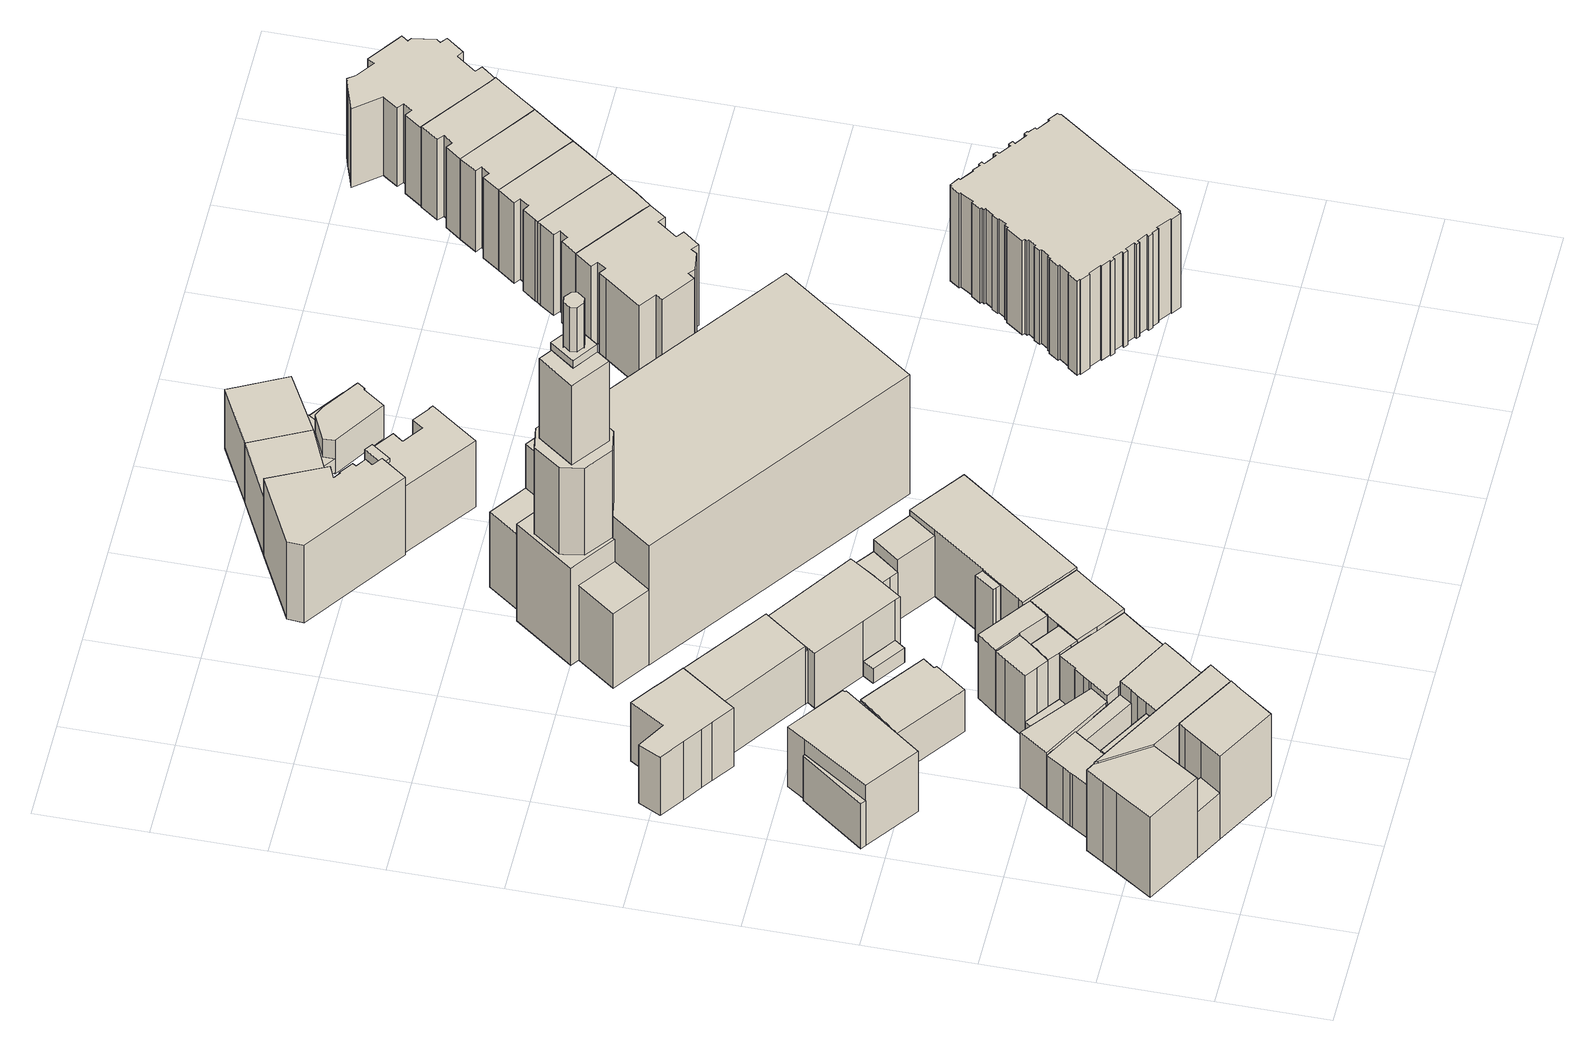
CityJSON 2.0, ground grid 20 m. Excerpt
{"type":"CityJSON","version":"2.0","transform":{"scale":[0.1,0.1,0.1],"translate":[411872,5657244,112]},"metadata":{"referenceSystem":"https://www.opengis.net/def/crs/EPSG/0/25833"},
"CityObjects":{
"building1":{"type":"Building","attributes":{"name":"Kügelgenhaus","Gemeindeschluessel":14612000,"Geometrietyp2DReferenz":"3000","function":"31001_9998","roofType":"9999"},"children":["building1-1","building1-2","building1-3","building1-4"]},
"building1-1":{"type":"BuildingPart","attributes":{"Dachtyp_tdc":"tdcGableRoof","Dachneigung":39.18,"QualitaetDacherkennung":67,"Geometrietyp2DReferenz":"3000","measuredHeight":22.66,"roofType":"3100"},"parents":["building1"],"geometry":[{"type":"Solid","lod":"1","boundaries":[[[[0,1,2,3,4,5,6]],[[7,8,9,10,11,12,13]],[[6,8,7,0]],[[5,9,8,6]],[[4,10,9,5]],[[3,11,10,4]],[[2,12,11,3]],[[1,13,12,2]],[[0,7,13,1]]]]}]},
"building1-2":{"type":"BuildingPart","attributes":{"Dachtyp_tdc":"tdcHipAndGableRoof","Dachneigung":31.36,"QualitaetDacherkennung":20,"Geometrietyp2DReferenz":"3000","measuredHeight":21.15,"roofType":"5000"},"parents":["building1"],"geometry":[{"type":"Solid","lod":"1","boundaries":[[[[14,15,16,17,18,19]],[[20,21,22,10,9,23]],[[19,21,20,14]],[[18,22,21,19]],[[17,10,22,18]],[[16,9,10,17]],[[15,23,9,16]],[[14,20,23,15]]]]}]},
"building1-3":{"type":"BuildingPart","attributes":{"Dachtyp_tdc":"tdcFreeFormRoof","Dachneigung":40.09,"QualitaetDacherkennung":73,"Geometrietyp2DReferenz":"3000","measuredHeight":22.16,"roofType":"5000"},"parents":["building1"],"geometry":[{"type":"Solid","lod":"1","boundaries":[[[[24,25,26,27,28,29,30,31,32,33]],[[34,35,36,37,21,23,38,39,40,41]],[[33,35,34,24]],[[32,36,35,33]],[[31,37,36,32]],[[30,21,37,31]],[[29,23,21,30]],[[28,38,23,29]],[[27,39,38,28]],[[26,40,39,27]],[[25,41,40,26]],[[24,34,41,25]]]]}]},
"building1-4":{"type":"BuildingPart","attributes":{"Dachtyp_tdc":"tdcPolyFlatRoof","Dachneigung":0,"QualitaetDacherkennung":50,"Geometrietyp2DReferenz":"3000","measuredHeight":11.11,"roofType":"1000"},"parents":["building1"],"geometry":[{"type":"Solid","lod":"1","boundaries":[[[[42,43,44,45]],[[13,41,40,7]],[[45,41,13,42]],[[44,40,41,45]],[[43,7,40,44]],[[42,13,7,43]]]]}]},
"building2":{"type":"Building","attributes":{"Gemeindeschluessel":14612000,"Geometrietyp2DReferenz":"3000","function":"31001_9998","roofType":"9999"},"children":["building2-1","building2-2","building2-3","building2-4"]},
"building2-1":{"type":"BuildingPart","attributes":{"Dachtyp_tdc":"tdcPolyFlatRoof","Dachneigung":43.98,"QualitaetDacherkennung":72,"Geometrietyp2DReferenz":"3000","measuredHeight":15.52,"roofType":"2100"},"parents":["building2"],"geometry":[{"type":"Solid","lod":"1","boundaries":[[[[46,47,48,49]],[[50,51,52,53]],[[49,51,50,46]],[[48,52,51,49]],[[47,53,52,48]],[[46,50,53,47]]]]}]},
"building2-2":{"type":"BuildingPart","attributes":{"Dachtyp_tdc":"tdcGableRoof","Dachneigung":53.32,"QualitaetDacherkennung":45,"Geometrietyp2DReferenz":"3000","measuredHeight":15.32,"roofType":"3100"},"parents":["building2"],"geometry":[{"type":"Solid","lod":"1","boundaries":[[[[54,55,56,57,58,59,60,61,62,63,64,65,66]],[[67,68,53,52,69,70,71,72,73,74,75,76,77]],[[66,68,67,54]],[[65,53,68,66]],[[64,52,53,65]],[[63,69,52,64]],[[62,70,69,63]],[[61,71,70,62]],[[60,72,71,61]],[[59,73,72,60]],[[58,74,73,59]],[[57,75,74,58]],[[56,76,75,57]],[[55,77,76,56]],[[54,67,77,55]]]]}]},
"building2-3":{"type":"BuildingPart","attributes":{"Dachtyp_tdc":"tdcPolyFlatRoof","Dachneigung":44.69,"QualitaetDacherkennung":54,"Geometrietyp2DReferenz":"3000","measuredHeight":13.92,"roofType":"2100"},"parents":["building2"],"geometry":[{"type":"Solid","lod":"1","boundaries":[[[[78,79,80,81,82,83]],[[76,84,85,86,87,77]],[[83,84,76,78]],[[82,85,84,83]],[[81,86,85,82]],[[80,87,86,81]],[[79,77,87,80]],[[78,76,77,79]]]]}]},
"building2-4":{"type":"BuildingPart","attributes":{"Dachtyp_tdc":"tdcGableRoof","Dachneigung":27.49,"QualitaetDacherkennung":53,"Geometrietyp2DReferenz":"3000","measuredHeight":18,"roofType":"3100"},"parents":["building2"],"geometry":[{"type":"Solid","lod":"1","boundaries":[[[[88,89,90,91,92,93,94,95,96,97,98,99]],[[100,87,86,101,102,103,104,105,106,107,51,50]],[[99,87,100,88]],[[98,86,87,99]],[[97,101,86,98]],[[96,102,101,97]],[[95,103,102,96]],[[94,104,103,95]],[[93,105,104,94]],[[92,106,105,93]],[[91,107,106,92]],[[90,51,107,91]],[[89,50,51,90]],[[88,100,50,89]]]]}]},
"building3":{"type":"Building","attributes":{"name":"Societaetstheater","Gemeindeschluessel":14612000,"Geometrietyp2DReferenz":"3000","function":"31001_3032","roofType":"9999"},"children":["building3-1","building3-2","building3-3","building3-4"]},
"building3-1":{"type":"BuildingPart","attributes":{"Dachtyp_tdc":"tdcGableRoof","Dachneigung":39.87,"QualitaetDacherkennung":43,"Geometrietyp2DReferenz":"3000","measuredHeight":12.31,"roofType":"3100"},"parents":["building3"],"geometry":[{"type":"Solid","lod":"1","boundaries":[[[[108,109,110,111,112,113,114,115,116]],[[117,118,119,120,121,122,123,124,125]],[[116,118,117,108]],[[115,119,118,116]],[[114,120,119,115]],[[113,121,120,114]],[[112,122,121,113]],[[111,123,122,112]],[[110,124,123,111]],[[109,125,124,110]],[[108,117,125,109]]]]}]},
"building3-2":{"type":"BuildingPart","attributes":{"Dachtyp_tdc":"tdcPolyFlatRoof","Dachneigung":42.51,"QualitaetDacherkennung":36,"Geometrietyp2DReferenz":"3000","measuredHeight":11.33,"roofType":"2100"},"parents":["building3"],"geometry":[{"type":"Solid","lod":"1","boundaries":[[[[126,127,128,129]],[[130,131,132,133]],[[129,131,130,126]],[[128,132,131,129]],[[127,133,132,128]],[[126,130,133,127]]]]}]},
"building3-3":{"type":"BuildingPart","attributes":{"Dachtyp_tdc":"tdcFreeFormRoof","Dachneigung":35.1,"QualitaetDacherkennung":47,"Geometrietyp2DReferenz":"3000","measuredHeight":16.81,"roofType":"5000"},"parents":["building3"],"geometry":[{"type":"Solid","lod":"1","boundaries":[[[[134,135,136,137,138,139,140,141]],[[142,143,144,145,146,132,131,147]],[[141,143,142,134]],[[140,144,143,141]],[[139,145,144,140]],[[138,146,145,139]],[[137,132,146,138]],[[136,131,132,137]],[[135,147,131,136]],[[134,142,147,135]]]]}]},
"building3-4":{"type":"BuildingPart","attributes":{"Dachtyp_tdc":"tdcPolyFlatRoof","Dachneigung":2.85,"QualitaetDacherkennung":64,"Geometrietyp2DReferenz":"3000","measuredHeight":10.11,"roofType":"2100"},"parents":["building3"],"geometry":[{"type":"Solid","lod":"1","boundaries":[[[[148,149,150,151,152]],[[117,145,144,153,119]],[[152,145,117,148]],[[151,144,145,152]],[[150,153,144,151]],[[149,119,153,150]],[[148,117,119,149]]]]}]},
"building4":{"type":"Building","attributes":{"Dachtyp_tdc":"tdcFreeFormRoof","Gemeindeschluessel":14612000,"Dachneigung":47.68,"QualitaetDacherkennung":47,"Geometrietyp2DReferenz":"3000","measuredHeight":17.54,"function":"31001_9998","roofType":"5000"},"geometry":[{"type":"Solid","lod":"1","boundaries":[[[[154,155,156,157,158,159,160,161,162,163,164,165]],[[166,167,168,169,170,171,172,173,174,175,176,177]],[[165,167,166,154]],[[164,168,167,165]],[[163,169,168,164]],[[162,170,169,163]],[[161,171,170,162]],[[160,172,171,161]],[[159,173,172,160]],[[158,174,173,159]],[[157,175,174,158]],[[156,176,175,157]],[[155,177,176,156]],[[154,166,177,155]]]]}]},
"building5":{"type":"Building","attributes":{"Gemeindeschluessel":14612000,"Geometrietyp2DReferenz":"3000","function":"31001_9998","roofType":"9999"},"children":["building5-1","building5-2","building5-3"]},
"building5-1":{"type":"BuildingPart","attributes":{"Dachtyp_tdc":"tdcFreeFormRoof","Dachneigung":48.9,"QualitaetDacherkennung":18,"Geometrietyp2DReferenz":"3000","measuredHeight":15.21,"roofType":"5000"},"parents":["building5"],"geometry":[{"type":"Solid","lod":"1","boundaries":[[[[178,179,180,181,182,183]],[[74,184,185,186,187,84]],[[183,184,74,178]],[[182,185,184,183]],[[181,186,185,182]],[[180,187,186,181]],[[179,84,187,180]],[[178,74,84,179]]]]}]},
"building5-2":{"type":"BuildingPart","attributes":{"Dachtyp_tdc":"tdcGableRoof","Dachneigung":37.56,"QualitaetDacherkennung":42,"Geometrietyp2DReferenz":"3000","measuredHeight":18.18,"roofType":"3100"},"parents":["building5"],"geometry":[{"type":"Solid","lod":"1","boundaries":[[[[188,189,190,191,192,193,194,195,196,197,198,199,200,201,202,203,204]],[[187,185,205,206,207,208,209,210,211,212,213,214,103,102,215,86,85]],[[204,185,187,188]],[[203,205,185,204]],[[202,206,205,203]],[[201,207,206,202]],[[200,208,207,201]],[[199,209,208,200]],[[198,210,209,199]],[[197,211,210,198]],[[196,212,211,197]],[[195,213,212,196]],[[194,214,213,195]],[[193,103,214,194]],[[192,102,103,193]],[[191,215,102,192]],[[190,86,215,191]],[[189,85,86,190]],[[188,187,85,189]]]]}]},
"building5-3":{"type":"BuildingPart","attributes":{"Dachtyp_tdc":"tdcPolyFlatRoof","Dachneigung":17.08,"QualitaetDacherkennung":51,"Geometrietyp2DReferenz":"3000","measuredHeight":4.83,"roofType":"2100"},"parents":["building5"],"geometry":[{"type":"Solid","lod":"1","boundaries":[[[[216,217,218,219,220,221]],[[222,223,224,209,208,207]],[[221,223,222,216]],[[220,224,223,221]],[[219,209,224,220]],[[218,208,209,219]],[[217,207,208,218]],[[216,222,207,217]]]]}]},
"building6":{"type":"Building","attributes":{"Dachtyp_tdc":"tdcGableRoof","Gemeindeschluessel":14612000,"Dachneigung":34.53,"QualitaetDacherkennung":76,"Geometrietyp2DReferenz":"3000","measuredHeight":15.79,"function":"31001_9998","roofType":"3100"},"geometry":[{"type":"Solid","lod":"1","boundaries":[[[[225,226,227,228]],[[229,230,231,232]],[[228,230,229,225]],[[227,231,230,228]],[[226,232,231,227]],[[225,229,232,226]]]]}]},
"building7":{"type":"Building","attributes":{"Gemeindeschluessel":14612000,"Geometrietyp2DReferenz":"3000","function":"31001_9998","roofType":"9999"},"children":["building7-1","building7-2","building7-3","building7-4"]},
"building7-1":{"type":"BuildingPart","attributes":{"Dachtyp_tdc":"tdcPolyFlatRoof","Dachneigung":45.02,"QualitaetDacherkennung":70,"Geometrietyp2DReferenz":"3000","measuredHeight":17.68,"roofType":"2100"},"parents":["building7"],"geometry":[{"type":"Solid","lod":"1","boundaries":[[[[233,234,235,236,237,238]],[[239,240,241,242,243,244]],[[238,240,239,233]],[[237,241,240,238]],[[236,242,241,237]],[[235,243,242,236]],[[234,244,243,235]],[[233,239,244,234]]]]}]},
"building7-2":{"type":"BuildingPart","attributes":{"Dachtyp_tdc":"tdcGableRoof","Dachneigung":39.92,"QualitaetDacherkennung":60,"Geometrietyp2DReferenz":"3000","measuredHeight":18.16,"roofType":"3100"},"parents":["building7"],"geometry":[{"type":"Solid","lod":"1","boundaries":[[[[245,246,247,248,249,250,251,252,253,254,255,256]],[[257,258,259,260,261,262,263,264,265,266,241,240]],[[256,258,257,245]],[[255,259,258,256]],[[254,260,259,255]],[[253,261,260,254]],[[252,262,261,253]],[[251,263,262,252]],[[250,264,263,251]],[[249,265,264,250]],[[248,266,265,249]],[[247,241,266,248]],[[246,240,241,247]],[[245,257,240,246]]]]}]},
"building7-3":{"type":"BuildingPart","attributes":{"Dachtyp_tdc":"tdcGableRoof","Dachneigung":58.04,"QualitaetDacherkennung":55,"Geometrietyp2DReferenz":"3000","measuredHeight":17.46,"roofType":"3100"},"parents":["building7"],"geometry":[{"type":"Solid","lod":"1","boundaries":[[[[267,268,269,270,271,272,273,274,275,276,277]],[[278,279,280,281,282,283,239,244,284,285,286]],[[277,279,278,267]],[[276,280,279,277]],[[275,281,280,276]],[[274,282,281,275]],[[273,283,282,274]],[[272,239,283,273]],[[271,244,239,272]],[[270,284,244,271]],[[269,285,284,270]],[[268,286,285,269]],[[267,278,286,268]]]]}]},
"building7-4":{"type":"BuildingPart","attributes":{"Dachtyp_tdc":"tdcPolyFlatRoof","Dachneigung":46.28,"QualitaetDacherkennung":52,"Geometrietyp2DReferenz":"3000","measuredHeight":18.03,"roofType":"2100"},"parents":["building7"],"geometry":[{"type":"Solid","lod":"1","boundaries":[[[[287,288,289,290,291,292,293]],[[259,294,280,278,295,296,260]],[[293,294,259,287]],[[292,280,294,293]],[[291,278,280,292]],[[290,295,278,291]],[[289,296,295,290]],[[288,260,296,289]],[[287,259,260,288]]]]}]},
"building8":{"type":"Building","attributes":{"Dachtyp_tdc":"tdcPolyFlatRoof","Gemeindeschluessel":14612000,"Dachneigung":2.77,"QualitaetDacherkennung":58,"Geometrietyp2DReferenz":"3000","measuredHeight":3.52,"function":"31001_9998","roofType":"2100"},"geometry":[{"type":"Solid","lod":"1","boundaries":[[[[297,298,299,300]],[[301,302,303,304]],[[300,302,301,297]],[[299,303,302,300]],[[298,304,303,299]],[[297,301,304,298]]]]}]},
"building9":{"type":"Building","attributes":{"Gemeindeschluessel":14612000,"Geometrietyp2DReferenz":"3000","function":"31001_9998","roofType":"9999"},"children":["building9-1","building9-2","building9-3"]},
"building9-1":{"type":"BuildingPart","attributes":{"Dachtyp_tdc":"tdcGableRoof","Dachneigung":47.2,"QualitaetDacherkennung":68,"Geometrietyp2DReferenz":"3000","measuredHeight":16.24,"roofType":"3100"},"parents":["building9"],"geometry":[{"type":"Solid","lod":"1","boundaries":[[[[305,306,307,308,309,310,311,312,313,314,315]],[[316,317,318,319,303,302,320,321,322,323,324]],[[315,317,316,305]],[[314,318,317,315]],[[313,319,318,314]],[[312,303,319,313]],[[311,302,303,312]],[[310,320,302,311]],[[309,321,320,310]],[[308,322,321,309]],[[307,323,322,308]],[[306,324,323,307]],[[305,316,324,306]]]]}]},
"building9-2":{"type":"BuildingPart","attributes":{"Dachtyp_tdc":"tdcGableRoof","Dachneigung":51.09,"QualitaetDacherkennung":43,"Geometrietyp2DReferenz":"3000","measuredHeight":15.88,"roofType":"3100"},"parents":["building9"],"geometry":[{"type":"Solid","lod":"1","boundaries":[[[[325,326,327,328]],[[321,329,330,323]],[[328,329,321,325]],[[327,330,329,328]],[[326,323,330,327]],[[325,321,323,326]]]]}]},
"building9-3":{"type":"BuildingPart","attributes":{"Dachtyp_tdc":"tdcGableRoof","Dachneigung":36.75,"QualitaetDacherkennung":81,"Geometrietyp2DReferenz":"3000","measuredHeight":12.76,"roofType":"3100"},"parents":["building9"],"geometry":[{"type":"Solid","lod":"1","boundaries":[[[[331,332,333,334,335,336,337,338,339,340,341]],[[342,343,344,345,346,347,318,317,348,324,349]],[[341,343,342,331]],[[340,344,343,341]],[[339,345,344,340]],[[338,346,345,339]],[[337,347,346,338]],[[336,318,347,337]],[[335,317,318,336]],[[334,348,317,335]],[[333,324,348,334]],[[332,349,324,333]],[[331,342,349,332]]]]}]},
"building10":{"type":"Building","attributes":{"Gemeindeschluessel":14612000,"Geometrietyp2DReferenz":"3000","function":"31001_9998","roofType":"9999"},"children":["building10-1","building10-2","building10-3"]},
"building10-1":{"type":"BuildingPart","attributes":{"Dachtyp_tdc":"tdcHipRoof","Dachneigung":34.26,"QualitaetDacherkennung":42,"Geometrietyp2DReferenz":"3000","measuredHeight":16.75,"roofType":"3200"},"parents":["building10"],"geometry":[{"type":"Solid","lod":"1","boundaries":[[[[350,351,352,353]],[[354,355,356,357]],[[353,355,354,350]],[[352,356,355,353]],[[351,357,356,352]],[[350,354,357,351]]]]}]},
"building10-2":{"type":"BuildingPart","attributes":{"Dachtyp_tdc":"tdcHipAndGableRoof","Dachneigung":36.47,"QualitaetDacherkennung":62,"Geometrietyp2DReferenz":"3000","measuredHeight":18.33,"roofType":"5000"},"parents":["building10"],"geometry":[{"type":"Solid","lod":"1","boundaries":[[[[358,359,360,361,362,363,364,365,366,367]],[[368,369,357,356,370,371,372,373,374,375]],[[367,369,368,358]],[[366,357,369,367]],[[365,356,357,366]],[[364,370,356,365]],[[363,371,370,364]],[[362,372,371,363]],[[361,373,372,362]],[[360,374,373,361]],[[359,375,374,360]],[[358,368,375,359]]]]}]},
"building10-3":{"type":"BuildingPart","attributes":{"Dachtyp_tdc":"tdcPolyFlatRoof","Dachneigung":10.59,"QualitaetDacherkennung":50,"Geometrietyp2DReferenz":"3000","measuredHeight":15.95,"roofType":"2100"},"parents":["building10"],"geometry":[{"type":"Solid","lod":"1","boundaries":[[[[376,377,378,379,380]],[[368,375,381,382,383]],[[380,375,368,376]],[[379,381,375,380]],[[378,382,381,379]],[[377,383,382,378]],[[376,368,383,377]]]]}]},
"building11":{"type":"Building","attributes":{"Dachtyp_tdc":"tdcFreeFormRoof","Gemeindeschluessel":14612000,"Dachneigung":10.11,"QualitaetDacherkennung":27,"Geometrietyp2DReferenz":"3000","measuredHeight":20.5,"function":"31001_9998","roofType":"5000"},"geometry":[{"type":"Solid","lod":"1","boundaries":[[[[384,385,386,387,388,389,390,391,392,393,394,395,396]],[[397,398,399,400,401,402,403,404,405,406,407,408,409]],[[396,398,397,384]],[[395,399,398,396]],[[394,400,399,395]],[[393,401,400,394]],[[392,402,401,393]],[[391,403,402,392]],[[390,404,403,391]],[[389,405,404,390]],[[388,406,405,389]],[[387,407,406,388]],[[386,408,407,387]],[[385,409,408,386]],[[384,397,409,385]]]]}]},
"building12":{"type":"Building","attributes":{"name":"Dreikönigskirche","Gemeindeschluessel":14612000,"Dachneigung":30.97,"Dachorientierung":-54.01,"MittlereTraufHoehe":132.06,"QualitaetDacherkennung":100,"ObjektHoehe":39.75,"BodenHoehe":113.83,"Geometrietyp2DReferenz":"3000","AbsoluteHoehe":153.58,"Dachflaeche":3193.82,"measuredHeight":39.75,"function":"31001_3041","roofType":"9999","storeysAboveGround":13},"children":["building12-1","building12-2","building12-3","building12-4","building12-5","building12-6"],"geometry":[{"type":"Solid","lod":"1","boundaries":[[[[410,411,412,413]],[[414,415,416,417]],[[413,415,414,410]],[[412,416,415,413]],[[411,417,416,412]],[[410,414,417,411]]]]}]},
"building12-1":{"type":"BuildingPart","attributes":{"Dachneigung":6.27,"Dachorientierung":0,"MittlereTraufHoehe":184.9,"QualitaetDacherkennung":100,"BodenHoehe":181.39,"ObjektTeilHoehe":18.46,"Geometrietyp2DReferenz":"3000","AbsoluteHoehe":199.85,"Dachflaeche":84.18,"measuredHeight":18.46,"roofType":"4000","storeysAboveGround":6},"parents":["building12"],"geometry":[{"type":"Solid","lod":"1","boundaries":[[[[418,419,420,421,422,423,424,425]],[[426,427,428,429,430,431,432,433]],[[425,427,426,418]],[[424,428,427,425]],[[423,429,428,424]],[[422,430,429,423]],[[421,431,430,422]],[[420,432,431,421]],[[419,433,432,420]],[[418,426,433,419]]]]}]},
"building12-2":{"type":"BuildingPart","attributes":{"Dachneigung":18.63,"Dachorientierung":-54.01,"MittlereTraufHoehe":175.73,"QualitaetDacherkennung":100,"BodenHoehe":158.5,"ObjektTeilHoehe":21.45,"Geometrietyp2DReferenz":"3000","AbsoluteHoehe":179.95,"Dachflaeche":150.34,"measuredHeight":21.45,"roofType":"9999","storeysAboveGround":7},"parents":["building12"],"geometry":[{"type":"Solid","lod":"1","boundaries":[[[[434,435,436,437]],[[438,439,440,441]],[[437,439,438,434]],[[436,440,439,437]],[[435,441,440,436]],[[434,438,441,435]]]]}]},
"building12-3":{"type":"BuildingPart","attributes":{"Dachneigung":90,"Dachorientierung":0,"MittlereTraufHoehe":137.4,"QualitaetDacherkennung":100,"BodenHoehe":113.81,"ObjektTeilHoehe":23.59,"Geometrietyp2DReferenz":"3000","AbsoluteHoehe":137.4,"Dachflaeche":180.56,"measuredHeight":23.59,"roofType":"1000","storeysAboveGround":8},"parents":["building12"],"geometry":[{"type":"Solid","lod":"1","boundaries":[[[[442,443,444,445]],[[446,447,448,449]],[[445,447,446,442]],[[444,448,447,445]],[[443,449,448,444]],[[442,446,449,443]]]]}]},
"building12-4":{"type":"BuildingPart","attributes":{"Dachneigung":90,"Dachorientierung":0,"MittlereTraufHoehe":132.06,"QualitaetDacherkennung":100,"BodenHoehe":113.87,"ObjektTeilHoehe":18.19,"Geometrietyp2DReferenz":"3000","AbsoluteHoehe":132.06,"Dachflaeche":246.91,"measuredHeight":18.19,"roofType":"1000","storeysAboveGround":6},"parents":["building12"],"geometry":[{"type":"Solid","lod":"1","boundaries":[[[[450,451,452,453]],[[454,455,456,457]],[[453,455,454,450]],[[452,456,455,453]],[[451,457,456,452]],[[450,454,457,451]]]]}]},
"building12-5":{"type":"BuildingPart","attributes":{"Dachneigung":90,"Dachorientierung":0,"MittlereTraufHoehe":158.5,"QualitaetDacherkennung":100,"BodenHoehe":137.4,"ObjektTeilHoehe":21.1,"Geometrietyp2DReferenz":"3000","AbsoluteHoehe":158.5,"Dachflaeche":129.28,"measuredHeight":21.1,"roofType":"1000","storeysAboveGround":7},"parents":["building12"],"geometry":[{"type":"Solid","lod":"1","boundaries":[[[[458,459,460,461,462,463,464,465]],[[466,467,468,469,470,471,472,473]],[[465,467,466,458]],[[464,468,467,465]],[[463,469,468,464]],[[462,470,469,463]],[[461,471,470,462]],[[460,472,471,461]],[[459,473,472,460]],[[458,466,473,459]]]]}]},
"building12-6":{"type":"BuildingPart","attributes":{"Dachneigung":35.28,"Dachorientierung":0,"MittlereTraufHoehe":179.95,"QualitaetDacherkennung":100,"BodenHoehe":179.95,"ObjektTeilHoehe":3.78,"Geometrietyp2DReferenz":"3000","AbsoluteHoehe":183.73,"Dachflaeche":50.43,"measuredHeight":3.78,"roofType":"3500","storeysAboveGround":1},"parents":["building12"],"geometry":[{"type":"Solid","lod":"1","boundaries":[[[[474,475,476,477]],[[478,479,480,481]],[[477,479,478,474]],[[476,480,479,477]],[[475,481,480,476]],[[474,478,481,475]]]]}]},
"building13":{"type":"Building","attributes":{"Dachtyp_tdc":"tdcPolyFlatRoof","Gemeindeschluessel":14612000,"Dachneigung":9.42,"QualitaetDacherkennung":61,"Geometrietyp2DReferenz":"3000","measuredHeight":17.23,"function":"31001_9998","roofType":"2100"},"geometry":[{"type":"Solid","lod":"1","boundaries":[[[[482,483,484,485]],[[486,487,488,489]],[[485,487,486,482]],[[484,488,487,485]],[[483,489,488,484]],[[482,486,489,483]]]]}]},
"building14":{"type":"Building","attributes":{"Dachtyp_tdc":"tdcFreeFormRoof","Gemeindeschluessel":14612000,"Dachneigung":24.11,"QualitaetDacherkennung":75,"Geometrietyp2DReferenz":"3000","measuredHeight":17.37,"function":"31001_9998","roofType":"5000"},"geometry":[{"type":"Solid","lod":"1","boundaries":[[[[490,491,492,493,494,495,496,497,498,499,500,501]],[[502,488,487,486,503,504,505,506,507,508,509,510]],[[501,488,502,490]],[[500,487,488,501]],[[499,486,487,500]],[[498,503,486,499]],[[497,504,503,498]],[[496,505,504,497]],[[495,506,505,496]],[[494,507,506,495]],[[493,508,507,494]],[[492,509,508,493]],[[491,510,509,492]],[[490,502,510,491]]]]}]},
"building15":{"type":"Building","attributes":{"Dachtyp_tdc":"tdcGableRoof","Gemeindeschluessel":14612000,"Dachneigung":32.98,"QualitaetDacherkennung":71,"Geometrietyp2DReferenz":"3000","measuredHeight":16.23,"function":"31001_9998","roofType":"3100"},"geometry":[{"type":"Solid","lod":"1","boundaries":[[[[511,512,513,514,515]],[[516,517,518,403,402]],[[515,517,516,511]],[[514,518,517,515]],[[513,403,518,514]],[[512,402,403,513]],[[511,516,402,512]]]]}]},
"building16":{"type":"Building","attributes":{"Dachtyp_tdc":"tdcHipAndGableRoof","Gemeindeschluessel":14612000,"Dachneigung":32.08,"QualitaetDacherkennung":70,"Geometrietyp2DReferenz":"3000","measuredHeight":16.25,"function":"31001_9998","roofType":"5000"},"geometry":[{"type":"Solid","lod":"1","boundaries":[[[[511,515,519,520]],[[516,521,522,517]],[[520,521,516,511]],[[519,522,521,520]],[[515,517,522,519]],[[511,516,517,515]]]]}]},
"building17":{"type":"Building","attributes":{"Dachtyp_tdc":"tdcFreeFormRoof","Gemeindeschluessel":14612000,"Dachneigung":12.7,"QualitaetDacherkennung":29,"Geometrietyp2DReferenz":"3000","measuredHeight":4,"function":"31001_9998","roofType":"5000"},"geometry":[{"type":"Solid","lod":"1","boundaries":[[[[523,524,525,526,527,528,529]],[[530,531,532,533,534,535,536]],[[529,531,530,523]],[[528,532,531,529]],[[527,533,532,528]],[[526,534,533,527]],[[525,535,534,526]],[[524,536,535,525]],[[523,530,536,524]]]]}]},
"building18":{"type":"Building","attributes":{"Dachtyp_tdc":"tdcFreeFormRoof","Gemeindeschluessel":14612000,"Dachneigung":27.45,"QualitaetDacherkennung":34,"Geometrietyp2DReferenz":"3000","measuredHeight":9.24,"function":"31001_9998","roofType":"5000"},"geometry":[{"type":"Solid","lod":"1","boundaries":[[[[537,538,539,540,541,542,543,544,545]],[[546,547,548,549,550,551,552,553,554]],[[545,547,546,537]],[[544,548,547,545]],[[543,549,548,544]],[[542,550,549,543]],[[541,551,550,542]],[[540,552,551,541]],[[539,553,552,540]],[[538,554,553,539]],[[537,546,554,538]]]]}]},
"building19":{"type":"Building","attributes":{"Dachtyp_tdc":"tdcPolyFlatRoof","Gemeindeschluessel":14612000,"Dachneigung":13.83,"QualitaetDacherkennung":59,"Geometrietyp2DReferenz":"3000","measuredHeight":3.67,"function":"31001_9998","roofType":"2100"},"geometry":[{"type":"Solid","lod":"1","boundaries":[[[[555,556,557,558]],[[559,560,561,562]],[[558,560,559,555]],[[557,561,560,558]],[[556,562,561,557]],[[555,559,562,556]]]]}]},
"building20":{"type":"Building","attributes":{"Dachtyp_tdc":"tdcPolyFlatRoof","Gemeindeschluessel":14612000,"Dachneigung":0,"QualitaetDacherkennung":43,"Geometrietyp2DReferenz":"3000","measuredHeight":19.6,"function":"31001_9998","roofType":"1000"},"geometry":[{"type":"Solid","lod":"1","boundaries":[[[[563,564,565,566,567,568,569,570,571,572,573,574,575,576,577,578,579,580,581,582,583]],[[584,585,586,587,588,589,590,591,592,593,594,595,596,597,598,599,600,601,602,603,604]],[[583,585,584,563]],[[582,586,585,583]],[[581,587,586,582]],[[580,588,587,581]],[[579,589,588,580]],[[578,590,589,579]],[[577,591,590,578]],[[576,592,591,577]],[[575,593,592,576]],[[574,594,593,575]],[[573,595,594,574]],[[572,596,595,573]],[[571,597,596,572]],[[570,598,597,571]],[[569,599,598,570]],[[568,600,599,569]],[[567,601,600,568]],[[566,602,601,567]],[[565,603,602,566]],[[564,604,603,565]],[[563,584,604,564]]]]}]},
"building21":{"type":"Building","attributes":{"Dachtyp_tdc":"tdcFreeFormRoof","Gemeindeschluessel":14612000,"Dachneigung":0.151,"QualitaetDacherkennung":43,"Geometrietyp2DReferenz":"3000","measuredHeight":25.13,"function":"31001_9998","roofType":"5000"},"geometry":[{"type":"Solid","lod":"1","boundaries":[[[[605,606,607,608,609,610,611,612,613,614,615,616,617,618,619,620,621,622,623,624,625,626,627,628,629,630,631,632,633,634,635,636,637,638,639,640,641,642,643,644,645,646,647,648,649,650,651,652,653,654,655,656,657,658,659,660,661,662,663,664,665,666,667,668,669,670,671,672,673,674,675,676,677,678,679,680,681,682,683,684,685,686,687,688,689,690,691,692,693,694,695,696]],[[697,698,699,700,701,702,703,704,705,706,707,708,709,710,711,712,713,714,715,716,717,718,719,720,721,722,723,724,725,726,727,728,729,730,731,732,733,734,735,736,737,738,739,740,741,742,743,744,745,746,747,748,749,750,751,752,753,754,755,756,757,758,759,760,761,762,763,764,765,766,767,768,769,770,771,772,773,774,775,776,777,778,779,780,781,782,783,784,785,786,787,788]],[[696,698,697,605]],[[695,699,698,696]],[[694,700,699,695]],[[693,701,700,694]],[[692,702,701,693]],[[691,703,702,692]],[[690,704,703,691]],[[689,705,704,690]],[[688,706,705,689]],[[687,707,706,688]],[[686,708,707,687]],[[685,709,708,686]],[[684,710,709,685]],[[683,711,710,684]],[[682,712,711,683]],[[681,713,712,682]],[[680,714,713,681]],[[679,715,714,680]],[[678,716,715,679]],[[677,717,716,678]],[[676,718,717,677]],[[675,719,718,676]],[[674,720,719,675]],[[673,721,720,674]],[[672,722,721,673]],[[671,723,722,672]],[[670,724,723,671]],[[669,725,724,670]],[[668,726,725,669]],[[667,727,726,668]],[[666,728,727,667]],[[665,729,728,666]],[[664,730,729,665]],[[663,731,730,664]],[[662,732,731,663]],[[661,733,732,662]],[[660,734,733,661]],[[659,735,734,660]],[[658,736,735,659]],[[657,737,736,658]],[[656,738,737,657]],[[655,739,738,656]],[[654,740,739,655]],[[653,741,740,654]],[[652,742,741,653]],[[651,743,742,652]],[[650,744,743,651]],[[649,745,744,650]],[[648,746,745,649]],[[647,747,746,648]],[[646,748,747,647]],[[645,749,748,646]],[[644,750,749,645]],[[643,751,750,644]],[[642,752,751,643]],[[641,753,752,642]],[[640,754,753,641]],[[639,755,754,640]],[[638,756,755,639]],[[637,757,756,638]],[[636,758,757,637]],[[635,759,758,636]],[[634,760,759,635]],[[633,761,760,634]],[[632,762,761,633]],[[631,763,762,632]],[[630,764,763,631]],[[629,765,764,630]],[[628,766,765,629]],[[627,767,766,628]],[[626,768,767,627]],[[625,769,768,626]],[[624,770,769,625]],[[623,771,770,624]],[[622,772,771,623]],[[621,773,772,622]],[[620,774,773,621]],[[619,775,774,620]],[[618,776,775,619]],[[617,777,776,618]],[[616,778,777,617]],[[615,779,778,616]],[[614,780,779,615]],[[613,781,780,614]],[[612,782,781,613]],[[611,783,782,612]],[[610,784,783,611]],[[609,785,784,610]],[[608,786,785,609]],[[607,787,786,608]],[[606,788,787,607]],[[605,697,788,606]]]]}]},
"building22":{"type":"Building","attributes":{"Dachtyp_tdc":"tdcPolyFlatRoof","Gemeindeschluessel":14612000,"Dachneigung":0,"QualitaetDacherkennung":41,"Geometrietyp2DReferenz":"3000","measuredHeight":19.59,"function":"31001_9998","roofType":"1000"},"geometry":[{"type":"Solid","lod":"1","boundaries":[[[[789,790,791,792,793,794,795,796,797,798,574,573,572]],[[799,596,595,594,800,801,802,803,804,805,806,807,808]],[[572,596,799,789]],[[573,595,596,572]],[[574,594,595,573]],[[798,800,594,574]],[[797,801,800,798]],[[796,802,801,797]],[[795,803,802,796]],[[794,804,803,795]],[[793,805,804,794]],[[792,806,805,793]],[[791,807,806,792]],[[790,808,807,791]],[[789,799,808,790]]]]}]},
"building23":{"type":"Building","attributes":{"Dachtyp_tdc":"tdcPolyFlatRoof","Gemeindeschluessel":14612000,"Dachneigung":0,"QualitaetDacherkennung":44,"Geometrietyp2DReferenz":"3000","measuredHeight":19.63,"function":"31001_9998","roofType":"1000"},"geometry":[{"type":"Solid","lod":"1","boundaries":[[[[809,810,811,812,813,814,815,816,817,818,793,792,791]],[[819,807,806,805,820,821,822,823,824,825,826,827,828]],[[791,807,819,809]],[[792,806,807,791]],[[793,805,806,792]],[[818,820,805,793]],[[817,821,820,818]],[[816,822,821,817]],[[815,823,822,816]],[[814,824,823,815]],[[813,825,824,814]],[[812,826,825,813]],[[811,827,826,812]],[[810,828,827,811]],[[809,819,828,810]]]]}]},
"building24":{"type":"Building","attributes":{"Dachtyp_tdc":"tdcPolyFlatRoof","Gemeindeschluessel":14612000,"Dachneigung":0,"QualitaetDacherkennung":44,"Geometrietyp2DReferenz":"3000","measuredHeight":19.58,"function":"31001_9998","roofType":"1000"},"geometry":[{"type":"Solid","lod":"1","boundaries":[[[[829,830,831,832,833,834,835,836,837,813,812,811]],[[838,827,826,825,839,840,841,842,843,844,845,846]],[[811,827,838,829]],[[812,826,827,811]],[[813,825,826,812]],[[837,839,825,813]],[[836,840,839,837]],[[835,841,840,836]],[[834,842,841,835]],[[833,843,842,834]],[[832,844,843,833]],[[831,845,844,832]],[[830,846,845,831]],[[829,838,846,830]]]]}]},
"building25":{"type":"Building","attributes":{"Dachtyp_tdc":"tdcPolyFlatRoof","Gemeindeschluessel":14612000,"Dachneigung":0,"QualitaetDacherkennung":45,"Geometrietyp2DReferenz":"3000","measuredHeight":19.57,"function":"31001_9998","roofType":"1000"},"geometry":[{"type":"Solid","lod":"1","boundaries":[[[[833,832,831,847,848,849,850,851,852,853,854,855,856]],[[843,857,858,859,860,861,862,863,864,865,866,845,844]],[[856,857,843,833]],[[855,858,857,856]],[[854,859,858,855]],[[853,860,859,854]],[[852,861,860,853]],[[851,862,861,852]],[[850,863,862,851]],[[849,864,863,850]],[[848,865,864,849]],[[847,866,865,848]],[[831,845,866,847]],[[832,844,845,831]],[[833,843,844,832]]]]}]},
"building26":{"type":"Building","attributes":{"Dachtyp_tdc":"tdcPolyFlatRoof","Gemeindeschluessel":14612000,"Dachneigung":0,"QualitaetDacherkennung":6,"Geometrietyp2DReferenz":"3000","measuredHeight":19.07,"function":"31001_9998","roofType":"1000"},"geometry":[{"type":"Solid","lod":"1","boundaries":[[[[867,868,869,870,871,872,873,874,875,876,877,878,879,880,881,882,883,884,885,886,887,888,889,890,891]],[[892,893,894,895,896,897,898,899,900,901,902,903,904,905,906,907,908,909,910,911,912,913,914,915,916]],[[891,893,892,867]],[[890,894,893,891]],[[889,895,894,890]],[[888,896,895,889]],[[887,897,896,888]],[[886,898,897,887]],[[885,899,898,886]],[[884,900,899,885]],[[883,901,900,884]],[[882,902,901,883]],[[881,903,902,882]],[[880,904,903,881]],[[879,905,904,880]],[[878,906,905,879]],[[877,907,906,878]],[[876,908,907,877]],[[875,909,908,876]],[[874,910,909,875]],[[873,911,910,874]],[[872,912,911,873]],[[871,913,912,872]],[[870,914,913,871]],[[869,915,914,870]],[[868,916,915,869]],[[867,892,916,868]]]]}]}
},
"vertices":[
[185,107,212],[157,68,212],[268,6,212],[313,68,212],[327,86,212],[215,150,212],[207,138,212],[185,107,12],[207,138,12],[215,150,12],[327,86,12],[313,68,12],[268,6,12],[157,68,12],
[105,264,210],[162,181,210],[215,150,210],[327,86,210],[357,127,210],[102,269,210],[105,264,12],[102,269,12],[357,127,12],[162,181,12],
[3,153,207],[106,96,207],[133,137,207],[148,160,207],[155,171,207],[162,181,207],[102,269,207],[85,278,207],[64,246,207],[47,219,207],[3,153,12],[47,219,12],[64,246,12],[85,278,12],[155,171,12],[148,160,12],[133,137,12],[106,96,12],
[157,68,123],[185,107,123],[133,137,123],[106,96,123],
[286,221,145],[189,277,145],[162,235,145],[258,182,145],[286,221,14],[258,182,14],[162,235,14],[189,277,14],
[201,294,143],[209,307,143],[224,328,143],[193,345,143],[161,362,143],[140,330,143],[131,316,143],[128,311,143],[102,269,143],[132,252,143],[162,235,143],[189,277,143],[196,287,143],[201,294,14],[196,287,14],[132,252,14],[102,269,14],[128,311,14],[131,316,14],[140,330,14],[161,362,14],[193,345,14],[224,328,14],[209,307,14],
[224,328,140],[209,307,140],[308,251,140],[323,273,140],[320,275,140],[292,290,140],[292,290,14],[320,275,14],[323,273,14],[308,251,14],
[299,239,172],[286,221,172],[258,182,172],[298,160,172],[357,127,172],[385,166,172],[397,182,172],[424,219,172],[372,247,172],[364,251,172],[323,273,172],[308,251,172],[299,239,14],[364,251,14],[372,247,14],[424,219,14],[397,182,14],[385,166,14],[357,127,14],[298,160,14],
[199,636,111],[186,620,111],[306,532,111],[333,569,111],[347,588,111],[343,592,111],[359,613,111],[248,695,111],[215,655,111],[199,636,9],[215,655,9],[248,695,9],[359,613,9],[343,592,9],[347,588,9],[333,569,9],[306,532,9],[186,620,9],
[98,760,118],[12,644,118],[21,638,118],[101,758,118],[98,760,9],[101,758,9],[21,638,9],[12,644,9],
[222,720,155],[123,792,155],[101,758,155],[21,638,155],[114,569,155],[176,652,155],[222,714,155],[220,716,155],[222,720,9],[220,716,9],[222,714,9],[176,652,9],[114,569,9],[123,792,9],
[199,636,108],[248,695,108],[245,697,108],[222,714,108],[176,652,108],[245,697,9],
[5,982,162],[48,951,162],[81,928,162],[100,914,162],[139,886,162],[151,904,162],[209,987,162],[171,1014,162],[153,1028,162],[115,1055,162],[76,992,162],[25,1022,162],[5,982,20],[25,1022,20],[76,992,20],[115,1055,20],[153,1028,20],[171,1014,20],[209,987,20],[151,904,20],[139,886,20],[100,914,20],[81,928,20],[48,951,20],
[161,362,149],[292,290,149],[295,289,149],[307,305,149],[319,321,149],[197,415,149],[197,415,14],[319,321,14],[307,305,14],[295,289,14],
[295,289,163],[320,275,163],[323,273,163],[371,248,163],[372,247,163],[424,219,163],[446,250,163],[460,269,163],[484,301,163],[437,335,163],[389,370,163],[368,385,163],[344,353,163],[343,354,163],[330,336,163],[322,325,163],[319,321,163],[322,325,14],[330,336,14],[343,354,14],[344,353,14],[368,385,14],[389,370,14],[437,335,14],[484,301,14],[460,269,14],[446,250,14],[371,248,14],
[282,397,56],[343,354,56],[344,353,56],[368,385,56],[348,400,56],[306,430,56],[282,397,14],[306,430,14],[348,400,14],
[209,987,161],[151,904,161],[300,800,161],[358,879,161],[209,987,21],[358,879,21],[300,800,21],[151,904,21],
[377,435,169],[348,400,169],[368,385,169],[389,370,169],[400,362,169],[427,399,169],[377,435,16],[427,399,16],[400,362,16],[389,370,16],[368,385,16],[348,400,16],
[429,402,172],[427,399,172],[400,362,172],[435,336,172],[484,301,172],[513,340,172],[525,358,172],[553,396,172],[504,432,172],[470,457,172],[444,422,172],[442,420,172],[429,402,16],[442,420,16],[444,422,16],[470,457,16],[504,432,16],[553,396,16],[525,358,16],[513,340,16],[484,301,16],[435,336,16],
[349,489,168],[335,470,168],[306,430,168],[328,414,168],[348,400,168],[377,435,168],[379,439,168],[384,445,168],[392,456,168],[393,458,168],[372,472,168],[349,489,16],[372,472,16],[393,458,16],[392,456,16],[384,445,16],[379,439,16],[328,414,16],[306,430,16],[335,470,16],
[444,422,171],[470,457,171],[457,467,171],[378,525,171],[349,489,171],[393,458,171],[394,459,171],[394,459,16],[378,525,16],[457,467,16],
[370,701,55],[427,660,55],[441,679,55],[383,720,55],[370,701,20],[383,720,20],[441,679,20],[427,660,20],
[486,724,153],[516,770,153],[362,876,153],[331,833,153],[305,797,153],[295,783,153],[383,720,153],[441,679,153],[450,672,153],[481,717,153],[481,718,153],[486,724,20],[481,718,20],[481,717,20],[450,672,20],[295,783,20],[305,797,20],[331,833,20],[362,876,20],[516,770,20],
[305,797,148],[362,876,148],[358,879,148],[300,800,148],[300,800,20],[358,879,20],
[541,751,135],[527,762,135],[516,770,135],[501,748,135],[481,718,135],[481,717,135],[490,711,135],[505,701,135],[519,691,135],[540,719,135],[556,740,135],[541,751,20],[556,740,20],[540,719,20],[519,691,20],[505,701,20],[490,711,20],[501,748,20],[527,762,20],
[519,691,165],[585,643,165],[621,693,165],[556,740,165],[519,691,18],[556,740,18],[621,693,18],[585,643,18],
[515,547,179],[489,511,179],[490,511,179],[463,475,179],[457,467,179],[553,396,179],[717,622,179],[621,693,179],[585,643,179],[515,546,179],[515,547,18],[515,546,18],[717,622,18],[553,396,18],[457,467,18],[463,475,18],[490,511,18],[489,511,18],
[515,547,176],[502,557,176],[476,521,176],[482,517,176],[489,511,176],[482,517,18],[476,521,18],[502,557,18],
[510,1578,203],[520,1591,203],[502,1603,203],[506,1610,203],[482,1627,203],[481,1625,203],[468,1634,203],[492,1645,203],[442,1746,203],[311,1679,203],[309,1649,203],[494,1518,203],[528,1565,203],[510,1578,15],[528,1565,15],[494,1518,15],[309,1649,15],[311,1679,15],[442,1746,15],[492,1645,15],[468,1634,15],[481,1625,15],[482,1627,15],[506,1610,15],[502,1603,15],[520,1591,15],
[515,1319,308],[334,1071,308],[801,732,308],[981,980,308],[515,1319,18],[981,980,18],[801,732,18],[334,1071,18],
[392,1229,804],[382,1216,804],[384,1204,804],[397,1195,804],[408,1196,804],[418,1210,804],[416,1221,804],[403,1231,804],[392,1229,694],[403,1231,694],[416,1221,694],[418,1210,694],[408,1196,694],[397,1195,694],[384,1204,694],[382,1216,694],
[391,1270,658],[343,1204,658],[409,1155,658],[457,1222,658],[391,1270,465],[457,1222,465],[409,1155,465],[343,1204,465],
[306,1198,254],[415,1119,254],[494,1228,254],[385,1306,254],[306,1198,18],[385,1306,18],[494,1228,18],[415,1119,18],
[334,1071,201],[515,1319,201],[449,1366,201],[269,1118,201],[334,1071,19],[269,1118,19],[449,1366,19],[515,1319,19],
[369,1273,465],[333,1223,465],[340,1182,465],[389,1145,465],[431,1152,465],[467,1202,465],[459,1245,465],[411,1280,465],[369,1273,254],[411,1280,254],[459,1245,254],[467,1202,254],[431,1152,254],[389,1145,254],[340,1182,254],[333,1223,254],
[438,1219,698],[395,1251,698],[362,1206,698],[406,1175,698],[438,1219,680],[406,1175,680],[362,1206,680],[395,1251,680],
[568,1590,189],[554,1600,189],[528,1565,189],[543,1555,189],[568,1590,20],[543,1555,20],[528,1565,20],[554,1600,20],
[494,1518,181],[619,1426,181],[681,1512,181],[675,1516,181],[672,1517,181],[643,1538,181],[629,1518,181],[592,1544,181],[606,1563,181],[568,1590,181],[543,1555,181],[528,1565,181],[494,1518,20],[606,1563,20],[592,1544,20],[629,1518,20],[643,1538,20],[672,1517,20],[675,1516,20],[681,1512,20],[619,1426,20],
[554,1803,158],[442,1746,158],[492,1645,158],[515,1657,158],[607,1698,158],[554,1803,15],[607,1698,15],[515,1657,15],
[717,1759,158],[665,1860,158],[665,1860,15],[717,1759,15],
[647,1670,52],[647,1691,52],[697,1714,52],[716,1706,52],[734,1734,52],[717,1759,52],[607,1698,52],[647,1670,19],[607,1698,19],[717,1759,19],[734,1734,19],[716,1706,19],[697,1714,19],[647,1691,19],
[647,1670,96],[742,1608,96],[770,1648,96],[772,1647,96],[782,1661,96],[780,1662,96],[716,1706,96],[697,1714,96],[647,1691,96],[647,1670,15],[647,1691,15],[697,1714,15],[716,1706,15],[780,1662,15],[782,1661,15],[772,1647,15],[770,1648,15],[742,1608,15],
[716,1706,49],[780,1662,49],[798,1689,49],[734,1734,49],[716,1706,16],[734,1734,16],[798,1689,16],[780,1662,16],
[1040,1158,204],[1052,1149,204],[1087,1154,204],[1094,1165,204],[1107,1155,204],[1130,1185,204],[1117,1195,204],[1143,1231,204],[1156,1222,204],[1177,1252,204],[1165,1261,204],[1045,1349,204],[1022,1318,204],[1033,1310,204],[1022,1294,204],[1011,1302,204],[1001,1288,204],[952,1222,204],[982,1200,204],[973,1188,204],[1031,1146,204],[1040,1158,8],[1031,1146,8],[973,1188,8],[982,1200,8],[952,1222,8],[1001,1288,8],[1011,1302,8],[1022,1294,8],[1033,1310,8],[1022,1318,8],[1045,1349,8],[1165,1261,8],[1177,1252,8],[1156,1222,8],[1143,1231,8],[1117,1195,8],[1130,1185,8],[1107,1155,8],[1094,1165,8],[1087,1154,8],[1052,1149,8],
[1244,424,247],[1251,419,247],[1253,421,247],[1265,412,247],[1266,415,247],[1290,397,247],[1289,395,247],[1306,383,247],[1308,388,247],[1311,385,247],[1481,623,247],[1480,624,247],[1482,630,247],[1466,642,247],[1464,639,247],[1440,656,247],[1443,659,247],[1431,668,247],[1432,670,247],[1426,674,247],[1423,669,247],[1401,684,247],[1405,689,247],[1398,694,247],[1395,690,247],[1374,705,247],[1377,709,247],[1371,714,247],[1368,709,247],[1346,724,247],[1349,729,247],[1343,733,247],[1341,730,247],[1328,740,247],[1326,738,247],[1303,755,247],[1305,758,247],[1288,769,247],[1286,766,247],[1284,768,247],[1271,750,247],[1274,748,247],[1259,724,247],[1257,726,247],[1245,709,247],[1248,707,247],[1245,702,247],[1248,700,247],[1237,685,247],[1235,687,247],[1228,676,247],[1230,674,247],[1221,660,247],[1219,662,247],[1215,655,247],[1212,657,247],[1190,626,247],[1194,623,247],[1191,618,247],[1194,616,247],[1184,602,247],[1182,604,247],[1175,593,247],[1178,591,247],[1167,576,247],[1165,578,247],[1161,572,247],[1159,574,247],[1146,556,247],[1150,554,247],[1136,535,247],[1133,536,247],[1120,518,247],[1125,515,247],[1124,513,247],[1140,501,247],[1142,503,247],[1163,488,247],[1162,486,247],[1177,475,247],[1175,473,247],[1182,468,247],[1185,472,247],[1202,460,247],[1198,456,247],[1205,451,247],[1208,455,247],[1224,444,247],[1222,440,247],[1227,436,247],[1230,440,247],[1247,428,247],[1244,424,18],[1247,428,18],[1230,440,18],[1227,436,18],[1222,440,18],[1224,444,18],[1208,455,18],[1205,451,18],[1198,456,18],[1202,460,18],[1185,472,18],[1182,468,18],[1175,473,18],[1177,475,18],[1162,486,18],[1163,488,18],[1142,503,18],[1140,501,18],[1124,513,18],[1125,515,18],[1120,518,18],[1133,536,18],[1136,535,18],[1150,554,18],[1146,556,18],[1159,574,18],[1161,572,18],[1165,578,18],[1167,576,18],[1178,591,18],[1175,593,18],[1182,604,18],[1184,602,18],[1194,616,18],[1191,618,18],[1194,623,18],[1190,626,18],[1212,657,18],[1215,655,18],[1219,662,18],[1221,660,18],[1230,674,18],[1228,676,18],[1235,687,18],[1237,685,18],[1248,700,18],[1245,702,18],[1248,707,18],[1245,709,18],[1257,726,18],[1259,724,18],[1274,748,18],[1271,750,18],[1284,768,18],[1286,766,18],[1288,769,18],[1305,758,18],[1303,755,18],[1326,738,18],[1328,740,18],[1341,730,18],[1343,733,18],[1349,729,18],[1346,724,18],[1368,709,18],[1371,714,18],[1377,709,18],[1374,705,18],[1395,690,18],[1398,694,18],[1405,689,18],[1401,684,18],[1423,669,18],[1426,674,18],[1432,670,18],[1431,668,18],[1443,659,18],[1440,656,18],[1464,639,18],[1466,642,18],[1482,630,18],[1480,624,18],[1481,623,18],[1311,385,18],[1308,388,18],[1306,383,18],[1289,395,18],[1290,397,18],[1266,415,18],[1265,412,18],[1253,421,18],[1251,419,18],
[1200,1281,204],[1212,1298,204],[1234,1328,204],[1221,1338,204],[1101,1426,204],[1096,1420,204],[1078,1394,204],[1089,1385,204],[1078,1370,204],[1066,1378,204],[1200,1281,8],[1066,1378,8],[1078,1370,8],[1089,1385,8],[1078,1394,8],[1096,1420,8],[1101,1426,8],[1221,1338,8],[1234,1328,8],[1212,1298,8],
[1257,1360,204],[1268,1375,204],[1291,1407,204],[1279,1416,204],[1158,1504,204],[1135,1473,204],[1146,1465,204],[1134,1448,204],[1122,1455,204],[1104,1431,204],[1257,1360,8],[1104,1431,8],[1122,1455,8],[1134,1448,8],[1146,1465,8],[1135,1473,8],[1158,1504,8],[1279,1416,8],[1291,1407,8],[1268,1375,8],
[1313,1438,204],[1325,1454,204],[1347,1484,204],[1335,1492,204],[1213,1581,204],[1191,1550,204],[1202,1542,204],[1191,1527,204],[1180,1535,204],[1313,1438,8],[1180,1535,8],[1191,1527,8],[1202,1542,8],[1191,1550,8],[1213,1581,8],[1335,1492,8],[1347,1484,8],[1325,1454,8],
[1369,1514,204],[1381,1531,204],[1396,1552,204],[1404,1562,204],[1392,1570,204],[1270,1659,204],[1247,1627,204],[1258,1618,204],[1245,1601,204],[1234,1609,204],[1234,1609,8],[1245,1601,8],[1258,1618,8],[1247,1627,8],[1270,1659,8],[1392,1570,8],[1404,1562,8],[1396,1552,8],[1381,1531,8],[1369,1514,8],
[1463,1718,201],[1456,1722,201],[1465,1734,201],[1403,1778,201],[1395,1766,201],[1363,1789,201],[1352,1803,201],[1328,1795,201],[1302,1786,201],[1287,1781,201],[1325,1735,201],[1305,1707,201],[1316,1699,201],[1305,1683,201],[1293,1691,201],[1270,1659,201],[1392,1570,201],[1404,1562,201],[1425,1590,201],[1413,1599,201],[1440,1635,201],[1451,1627,201],[1476,1660,201],[1464,1669,201],[1470,1676,201],[1463,1718,10],[1470,1676,10],[1464,1669,10],[1476,1660,10],[1451,1627,10],[1440,1635,10],[1413,1599,10],[1425,1590,10],[1404,1562,10],[1392,1570,10],[1270,1659,10],[1293,1691,10],[1305,1683,10],[1316,1699,10],[1305,1707,10],[1325,1735,10],[1287,1781,10],[1302,1786,10],[1328,1795,10],[1352,1803,10],[1363,1789,10],[1395,1766,10],[1403,1778,10],[1465,1734,10],[1456,1722,10]
]}
